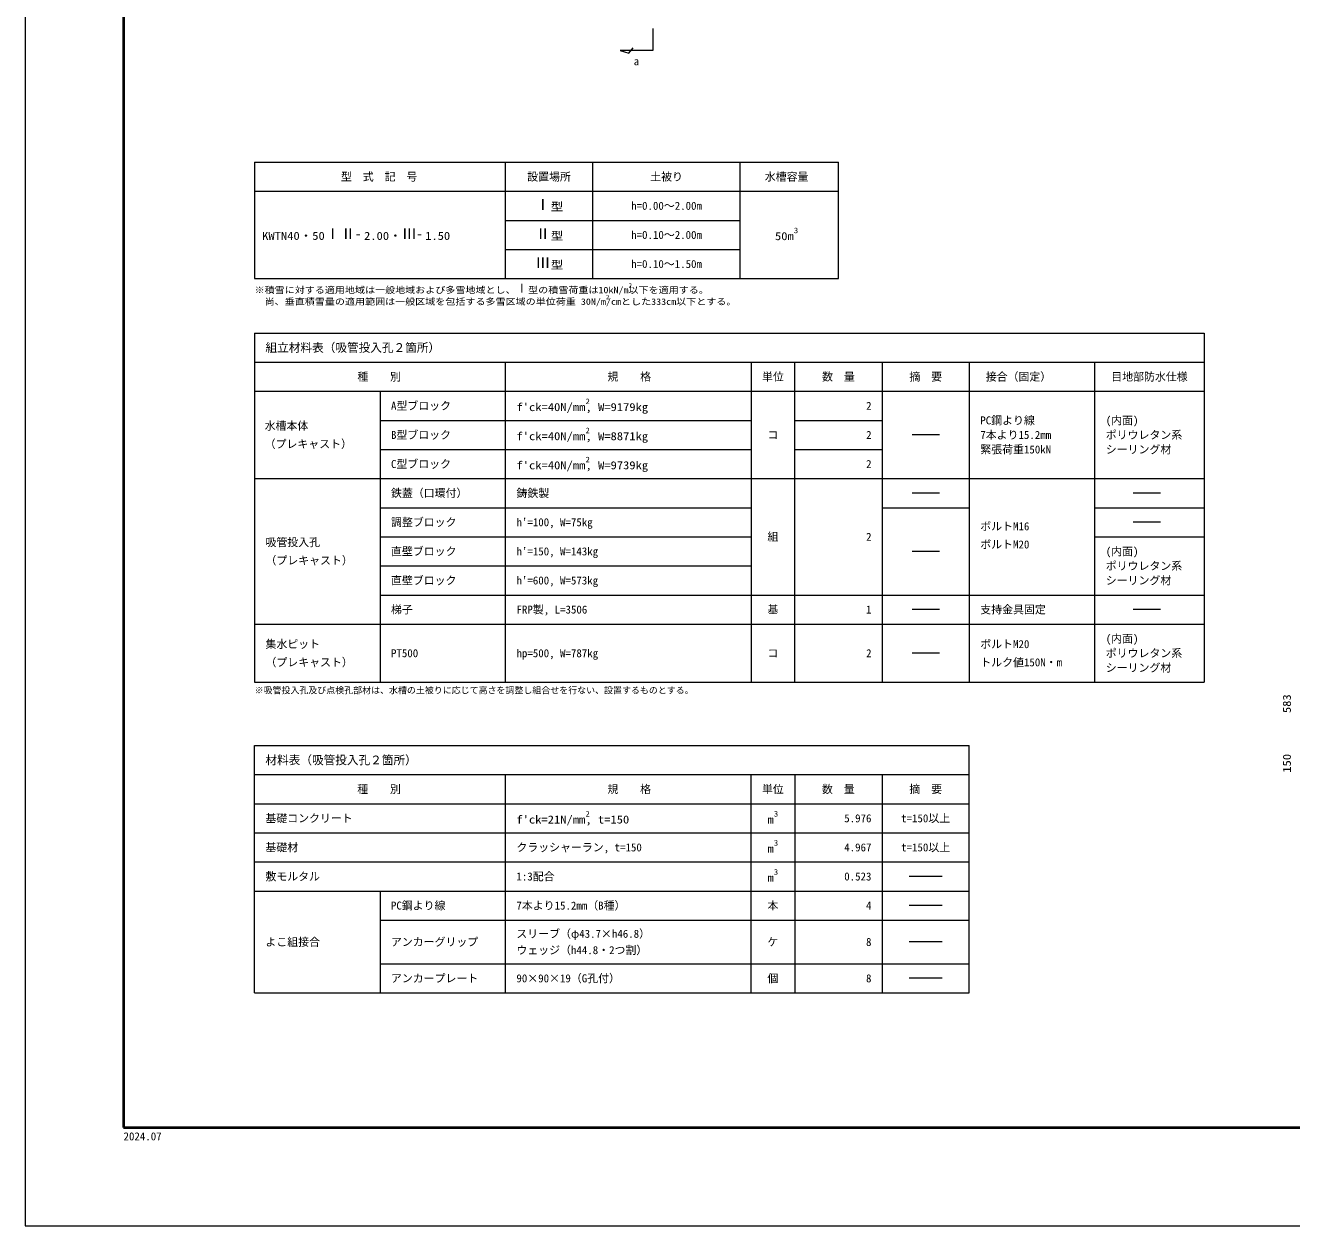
# Model space of a CAD drawing. Units: millimetres at full size; details may follow other scales. Extents: x 37600 to 71200, y -27760 to -4000.
# Drawn here: x 37600 to 49204, y -27760 to -16760 of the extents above; entities that cross this region are included whole.
import ezdxf
from ezdxf.enums import TextEntityAlignment as Align

# ---------------------------------------------------------------- set-up
doc = ezdxf.new("R2010")
doc.units = ezdxf.units.MM
doc.header["$LTSCALE"] = 80.0044
for name, color, linetype, lineweight in [('Defpoints_5', 5, 'Continuous', 13), ('図枠', 1, 'Continuous', 40), ('寸法', 6, 'Continuous', 13), ('文字', 2, 'Continuous', 13)]:
    doc.layers.add(name, color=color, linetype=linetype, lineweight=lineweight)
doc.styles.add('ＭＳ ゴシック', font='')
doc.styles.add('ＭＳ Ｐゴシック', font='')
doc.styles.get('ＭＳ ゴシック').set_extended_font_data('MS Gothic')
doc.styles.get('ＭＳ Ｐゴシック').set_extended_font_data('MS PGothic')

msp = doc.modelspace()

# ---------------------------------------------------------------- linework, layer by layer
at = {"layer": 'Defpoints_5'}
msp.add_lwpolyline([(37600, -27760), (71200, -27760), (71200, -4000), (37600, -4000)], close=True, dxfattribs=at)
at = {"layer": '図枠'}
msp.add_lwpolyline([(38500, -26860), (70300, -26860), (70300, -4900), (38500, -4900)], close=True, dxfattribs=at)
at = {"layer": '寸法'}
msp.add_lwpolyline([(43350, -16790), (43350, -16990), (43050, -16990), (43130, -17015), (43170, -16965)], dxfattribs=at)
at = {"layer": '文字', "color": 3}
for p, q in [((39700.76, -18013.97), (39700.76, -19080.63)), ((39700.76, -18013.97), (45050.76, -18013.97)), ((42000.76, -19080.63), (42000.76, -18013.97)), ((42800.76, -19080.63), (42800.76, -18013.97)), ((44150.76, -19080.63), (44150.76, -18013.97)), ((45050.76, -19080.63), (45050.76, -18013.97)), ((39700.76, -18280.63), (45050.76, -18280.63)), ((39700.76, -19080.63), (45050.76, -19080.63)), ((39700.76, -19580.3), (48400.76, -19580.3)), ((39700.76, -19580.3), (39700.76, -22780.63)), ((48400.76, -19580.3), (48400.76, -22780.63)), ((39700.76, -19846.97), (48400.76, -19846.97)), ((42000.76, -22780.63), (42000.76, -19846.97)), ((44250.76, -19846.97), (44250.76, -22780.63)), ((44650.76, -22780.63), (44650.76, -19846.97)), ((45450.76, -19846.97), (45450.76, -22780.63)), ((46250.76, -22780.63), (46250.76, -19846.97)), ((47400.76, -22780.63), (47400.76, -19846.97)), ((39700.76, -20113.63), (48400.76, -20113.63)), ((40850.76, -20113.63), (40850.76, -22780.63)), ((39700.76, -20913.63), (48400.76, -20913.63)), ((39700.76, -22247.3), (48400.76, -22247.3)), ((39700.76, -22780.63), (48400.76, -22780.63)), ((39700, -25627), (39700, -23360)), ((39700, -23360), (46250, -23360)), ((46250, -25627), (46250, -23360)), ((39700, -23626.67), (46250, -23626.67)), ((42000, -25627), (42000, -23626.67)), ((44250, -25627), (44250, -23626.67)), ((44650, -23626.67), (44650, -25627)), ((45450, -23626.67), (45450, -25627)), ((39700, -23893.33), (46250, -23893.33)), ((39700, -24160), (46250, -24160)), ((39700, -24426.67), (46250, -24426.67)), ((39700, -24693.33), (46250, -24693.33)), ((40850, -24693.33), (40850, -25627)), ((39700, -25627), (46250, -25627))]:
    msp.add_line(p, q, dxfattribs=at)
at = {"layer": '文字', "color": 4}
for p, q in [((42000.76, -18547.3), (42800.76, -18547.3)), ((42800.76, -18547.3), (44150.76, -18547.3)), ((42000.76, -18813.97), (42800.76, -18813.97)), ((42800.76, -18813.97), (44150.76, -18813.97)), ((40850.76, -20380.3), (44250.76, -20380.3)), ((44650.76, -20380.3), (45450.76, -20380.3)), ((40850.76, -20646.97), (44250.76, -20646.97)), ((44650.76, -20646.97), (45450.76, -20646.97)), ((40850.76, -21180.3), (44250.76, -21180.3)), ((45450.76, -21180.3), (46250.76, -21180.3)), ((47400.76, -21180.3), (48400.76, -21180.3)), ((40850.76, -21447.3), (44250.76, -21447.3)), ((47400.76, -21447.3), (48400.76, -21447.3)), ((40850.76, -21713.97), (44250.76, -21713.97)), ((40850.76, -21980.63), (48400.76, -21980.63)), ((40850, -24960), (46250, -24960)), ((40850, -25360), (46250, -25360))]:
    msp.add_line(p, q, dxfattribs=at)
at = {"layer": '文字'}
for p, q in [((45975.76, -20513.63), (45725.76, -20513.63)), ((45975.76, -21046.97), (45725.76, -21046.97)), ((48000.76, -21046.97), (47750.76, -21046.97)), ((48000.76, -21313.63), (47750.76, -21313.63)), ((45975.76, -21580.63), (45725.76, -21580.63)), ((45975.76, -22113.97), (45725.76, -22113.97)), ((48000.76, -22113.97), (47750.76, -22113.97)), ((45975.76, -22513.97), (45725.76, -22513.97)), ((46000, -24560), (45700, -24560)), ((46000, -24826.67), (45700, -24826.67)), ((46000, -25160), (45700, -25160)), ((46000, -25493.33), (45700, -25493.33))]:
    msp.add_line(p, q, dxfattribs=at)

# ---------------------------------------------------------------- texts
at = {"layer": '寸法', "color": 3, "style": 'ＭＳ ゴシック'}
msp.add_text('a', height=73.31, dxfattribs=at).set_placement((43200, -17148), align=Align.BOTTOM_CENTER)
at = {"layer": '寸法', "style": 'ＭＳ ゴシック', "width": 1.15}
for s, p in [('583', (49160, -22976.5)), ('150', (49160, -23523))]:
    msp.add_text(s, height=73.31, rotation=90, dxfattribs=at).set_placement(p, align=Align.MIDDLE_CENTER)
at = {"layer": '文字', "style": 'ＭＳ ゴシック'}
for s, p in [('型\u3000式\u3000記\u3000号', (40842.43, -18147.3)), ('設置場所', (42398.84, -18147.3)), ('土被り', (43475.76, -18147.3)), ('水槽容量', (44575.76, -18147.3)), ('h=0.00～2.00m', (43475.76, -18413.97)), ('h=0.10～2.00m', (43475.76, -18680.63)), ('h=0.10～1.50m', (43475.76, -18947.3)), ('種\u3000\u3000別', (40842.43, -19980.3)), ('規\u3000\u3000格', (43134.09, -19980.3)), ('単位', (44450.76, -19980.3)), ('数\u3000量', (45050.76, -19980.3)), ('摘\u3000要', (45850.76, -19980.3)), ('接合（固定）', (46700.76, -19980.3)), ('目地部防水仕様', (47900.76, -19980.3)), ('コ', (44450.76, -20513.63)), ('組', (44450.76, -21447.3)), ('基', (44450.76, -22113.97)), ('コ', (44450.76, -22513.97)), ('種\u3000\u3000別', (40841.67, -23760)), ('規\u3000\u3000格', (43133.33, -23760)), ('単位', (44450, -23760)), ('数\u3000量', (45050, -23760)), ('摘\u3000要', (45850, -23760)), ('t=150以上', (45850, -24026.67)), ('t=150以上', (45850, -24293.33)), ('本', (44450, -24826.67)), ('ケ', (44450, -25160)), ('個', (44450, -25493.33))]:
    msp.add_text(s, height=73.31, dxfattribs=at).set_placement(p, align=Align.MIDDLE_CENTER)
at = {"layer": '文字'}
for s, height, style, width, p in [('Ⅰ', 98.97, 'ＭＳ Ｐゴシック', 1.05, (42271.51, -18481.47)), ('型', 73.31, 'ＭＳ ゴシック', 1.15, (42415.01, -18481.47)), ('KWTN40・50', 73.31, 'ＭＳ ゴシック', 1.15, (39769.97, -18748.13)), ('ⅠⅡ-', 98.97, 'ＭＳ Ｐゴシック', 1.05, (40344.97, -18748.13)), ('2.00・', 73.31, 'ＭＳ ゴシック', 1.15, (40703.72, -18748.13)), ('Ⅲ-', 98.97, 'ＭＳ Ｐゴシック', 1.05, (41048.72, -18748.13)), ('1.50', 73.31, 'ＭＳ ゴシック', 1.15, (41263.97, -18748.13)), ('Ⅱ', 98.97, 'ＭＳ Ｐゴシック', 1.05, (42271.51, -18748.13)), ('型', 73.31, 'ＭＳ ゴシック', 1.15, (42415.01, -18748.13)), ('50m', 73.31, 'ＭＳ ゴシック', 1.15, (44469.39, -18750.63)), ('3', 51.32, 'ＭＳ ゴシック', 1.15, (44641.89, -18680.63)), ('Ⅲ', 98.97, 'ＭＳ Ｐゴシック', 1.05, (42271.51, -19014.8)), ('型', 73.31, 'ＭＳ ゴシック', 1.15, (42415.01, -19014.8)), ('2', 51.32, 'ＭＳ ゴシック', 1.15, (42733.26, -20246.97)), ("f'ck=40N/mm", 73.31, 'ＭＳ ゴシック', 1.15, (42100.76, -20316.97)), (', W=9179kg', 73.31, 'ＭＳ ゴシック', 1.15, (42733.26, -20316.97)), ("f'ck=40N/mm", 73.31, 'ＭＳ ゴシック', 1.15, (42100.76, -20583.63)), ('2', 51.32, 'ＭＳ ゴシック', 1.15, (42733.26, -20513.63)), (', W=8871kg', 73.31, 'ＭＳ ゴシック', 1.15, (42733.26, -20583.63)), ("f'ck=40N/mm", 73.31, 'ＭＳ ゴシック', 1.15, (42100.76, -20850.3)), ('2', 51.32, 'ＭＳ ゴシック', 1.15, (42733.26, -20780.3)), (', W=9739kg', 73.31, 'ＭＳ ゴシック', 1.15, (42733.26, -20850.3)), ("f'ck=21N/mm", 73.31, 'ＭＳ ゴシック', 1.15, (42100, -24096.67)), ('2', 51.32, 'ＭＳ ゴシック', 1.15, (42732.5, -24026.67)), (', t=150', 73.31, 'ＭＳ ゴシック', 1.15, (42732.5, -24096.67)), ('m', 73.31, 'ＭＳ ゴシック', 1.15, (44401.12, -24096.67)), ('3', 51.32, 'ＭＳ ゴシック', 1.15, (44458.62, -24026.67)), ('3', 51.32, 'ＭＳ ゴシック', 1.15, (44458.62, -24293.33)), ('m', 73.31, 'ＭＳ ゴシック', 1.15, (44401.12, -24363.33)), ('m', 73.31, 'ＭＳ ゴシック', 1.15, (44401.12, -24630)), ('3', 51.32, 'ＭＳ ゴシック', 1.15, (44458.62, -24560))]:
    msp.add_text(s, height=height, dxfattribs=dict(at, style=style, width=width)).set_placement(p, align=Align.BOTTOM_LEFT)
at = {"layer": '文字', "color": 4}
for s, height, style, width, p in [('Ⅰ', 79.18, 'ＭＳ Ｐゴシック', 1.05, (42092.76, -19232.63)), ('2', 41.06, 'ＭＳ ゴシック', 1.15, (43127.56, -19176.63)), ('※積雪に対する適用地域は一般地域および多雪地域とし、', 58.65, 'ＭＳ ゴシック', 1.15, (39700.76, -19232.63)), ('\u3000尚、垂直積雪量の適用範囲は一般区域を包括する多雪区域の単位荷重 30N/m', 58.65, 'ＭＳ ゴシック', 1.15, (39700.76, -19339.03)), ('型の積雪荷重は10kN/m', 58.65, 'ＭＳ ゴシック', 1.15, (42207.56, -19232.63)), ('2', 41.06, 'ＭＳ ゴシック', 1.15, (42920.76, -19283.03)), ('/cmとした333cm以下とする。', 58.65, 'ＭＳ ゴシック', 1.15, (42920.76, -19339.03)), ('以下を適用する。', 58.65, 'ＭＳ ゴシック', 1.15, (43127.56, -19232.63))]:
    msp.add_text(s, height=height, dxfattribs=dict(at, style=style, width=width)).set_placement(p, align=Align.BOTTOM_LEFT)
at = {"layer": '文字', "style": 'ＭＳ ゴシック'}
for s, height, p in [('組立材料表（吸管投入孔２箇所）', 78.2, (39800.76, -19713.63)), ('A型ブロック', 73.31, (40950.76, -20246.97)), ('水槽本体', 73.31, (39792.93, -20430.3)), ('PC鋼より線', 73.31, (46350.76, -20380.3)), ('(内面)', 73.31, (47500.76, -20380.3)), ('B型ブロック', 73.31, (40950.76, -20513.63)), ('7本より15.2mm', 73.31, (46350.76, -20513.63)), ('ポリウレタン系', 73.31, (47500.76, -20513.63)), ('（プレキャスト）', 73.31, (39792.93, -20596.97)), ('緊張荷重150kN', 73.31, (46350.76, -20646.97)), ('シーリング材', 73.31, (47500.76, -20646.97)), ('C型ブロック', 73.31, (40950.76, -20780.3)), ('鉄蓋（口環付）', 73.31, (40950.76, -21046.97)), ('鋳鉄製', 73.31, (42100.76, -21046.97)), ('調整ブロック', 73.31, (40950.76, -21313.63)), ("h'=100, W=75kg", 73.31, (42100.76, -21313.63)), ('吸管投入孔', 73.31, (39800.76, -21497.3)), ('直壁ブロック', 73.31, (40950.76, -21580.63)), ("h'=150, W=143kg", 73.31, (42100.76, -21580.63)), ('(内面)', 73.31, (47500.76, -21580.63)), ('（プレキャスト）', 73.31, (39800.76, -21663.97)), ('ポリウレタン系', 73.31, (47500.76, -21713.97)), ('直壁ブロック', 73.31, (40950.76, -21847.3)), ("h'=600, W=573kg", 73.31, (42100.76, -21847.3)), ('シーリング材', 73.31, (47500.76, -21847.3)), ('梯子', 73.31, (40950.76, -22113.97)), ('FRP製, L=3506', 73.31, (42100.76, -22113.97)), ('支持金具固定', 73.31, (46350.76, -22113.97)), ('集水ピット', 73.31, (39800.76, -22430.63)), ('ボルトM20', 73.31, (46350.76, -22430.63)), ('(内面)', 73.31, (47500.76, -22380.63)), ('PT500', 73.31, (40950.76, -22513.97)), ('hp=500, W=787kg', 73.31, (42100.76, -22513.97)), ('ポリウレタン系', 73.31, (47500.76, -22513.97)), ('（プレキャスト）', 73.31, (39800.76, -22597.3)), ('トルク値150N・m', 73.31, (46350.76, -22597.3)), ('シーリング材', 73.31, (47500.76, -22647.3)), ('材料表（吸管投入孔２箇所）', 78.2, (39800, -23493.33)), ('基礎コンクリート', 73.31, (39800, -24026.67)), ('基礎材', 73.31, (39800, -24293.33)), ('クラッシャーラン, t=150', 73.31, (42100, -24293.33)), ('敷モルタル', 73.31, (39800, -24560)), ('1:3配合', 73.31, (42100, -24560)), ('PC鋼より線', 73.31, (40950, -24826.67)), ('7本より15.2mm（B種）', 73.31, (42100, -24826.67)), ('スリーブ（φ43.7×h46.8）', 73.31, (42100, -25085)), ('よこ組接合', 73.31, (39800, -25160.17)), ('アンカーグリップ', 73.31, (40950, -25160)), ('ウェッジ（h44.8・2つ割）', 73.31, (42100, -25235)), ('アンカープレート', 73.31, (40950, -25493.33)), ('90×90×19（G孔付）', 73.31, (42100, -25493.33))]:
    msp.add_text(s, height=height, dxfattribs=at).set_placement(p, align=Align.MIDDLE_LEFT)
for s, p in [('2', (45354.09, -20246.97)), ('2', (45354.09, -20513.63)), ('2', (45354.09, -20780.3)), ('2', (45354.09, -21447.3)), ('1', (45354.09, -22113.97)), ('2', (45354.09, -22513.97)), ('5.976', (45353.33, -24026.67)), ('4.967', (45353.33, -24293.33)), ('0.523', (45353.33, -24560)), ('4', (45353.33, -24826.67)), ('8', (45353.33, -25160)), ('8', (45353.33, -25493.33))]:
    msp.add_text(s, height=73.31, dxfattribs=at).set_placement(p, align=Align.MIDDLE_RIGHT)
for s, p in [('ボルトM16', (46350.76, -21313.97)), ('ボルトM20', (46350.76, -21480.63))]:
    msp.add_text(s, height=73.31, dxfattribs=at).set_placement(p, align=Align.TOP_LEFT)
at = {"layer": '文字', "color": 4, "style": 'ＭＳ ゴシック'}
msp.add_text('※吸管投入孔及び点検孔部材は、水槽の土被りに応じて高さを調整し組合せを行ない、設置するものとする。', height=58.65, dxfattribs=at).set_placement((39700.76, -22900.63), align=Align.BOTTOM_LEFT)
at = {"layer": '文字', "style": 'ＭＳ ゴシック'}
msp.add_text('2024.07', height=73.31, dxfattribs=at).set_placement((38500, -27000), align=Align.BOTTOM_LEFT)

doc.saveas('drawing.dxf')
